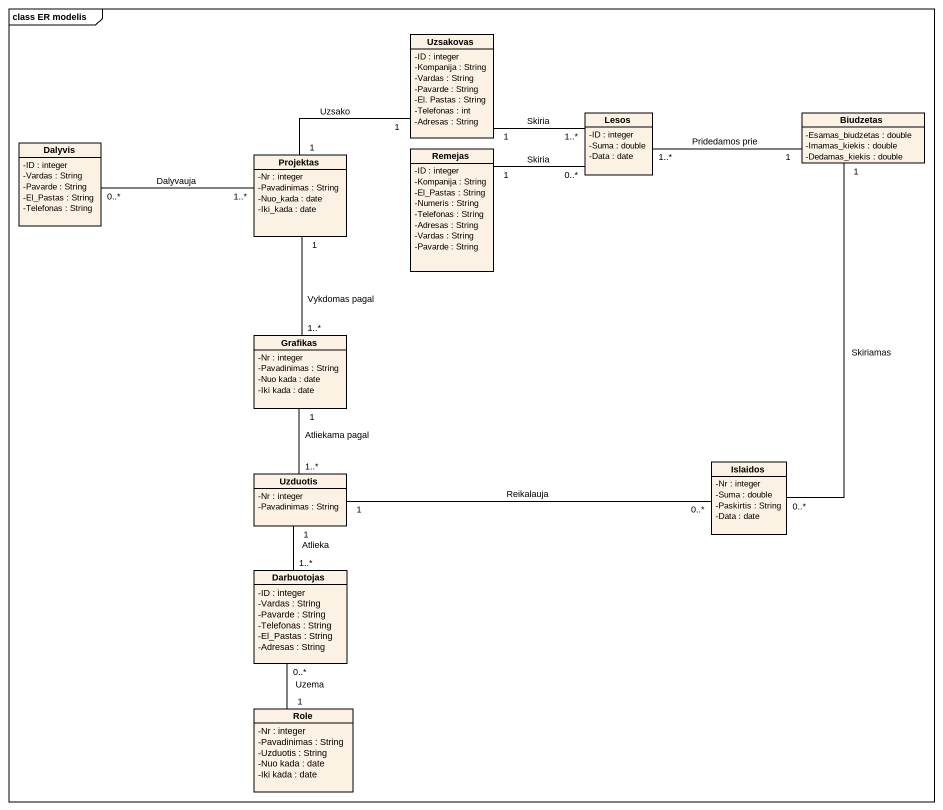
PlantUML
@startuml
mainframe class ER modelis
hide circle
hide empty members
skinparam classAttributeIconSize 0
class Uzsakovas {
  -ID : integer
  -Kompanija : String
  -Vardas : String
  -Pavarde : String
  -El. Pastas : String
  -Telefonas : int
  -Adresas : String
}
class Lesos {
  -ID : integer
  -Suma : double
  -Data : date
}
class Biudzetas {
  -Esamas_biudzetas : double
  -Imamas_kiekis : double
  -Dedamas_kiekis : double
}
class Dalyvis {
  -ID : integer
  -Vardas : String
  -Pavarde : String
  -El_Pastas : String
  -Telefonas : String
}
class Remejas {
  -ID : integer
  -Kompanija : String
  -El_Pastas : String
  -Numeris : String
  -Telefonas : String
  -Adresas : String
  -Vardas : String
  -Pavarde : String
}
class Projektas {
  -Nr : integer
  -Pavadinimas : String
  -Nuo_kada : date
  -Iki_kada : date
}
class Grafikas {
  -Nr : integer
  -Pavadinimas : String
  -Nuo kada : date
  -Iki kada : date
}
class Islaidos {
  -Nr : integer
  -Suma : double
  -Paskirtis : String
  -Data : date
}
class Uzduotis {
  -Nr : integer
  -Pavadinimas : String
}
class Darbuotojas {
  -ID : integer
  -Vardas : String
  -Pavarde : String
  -Telefonas : String
  -El_Pastas : String
  -Adresas : String
}
class Role {
  -Nr : integer
  -Pavadinimas : String
  -Uzduotis : String
  -Nuo kada : date
  -Iki kada : date
}
Uzsakovas "1" -right- "1..*" Lesos : Skiria
Uzsakovas "1" -- "1" Projektas : Uzsako
Lesos "1..*" -right- "1" Biudzetas : Pridedamos prie
Lesos "0..*" -left- "1" Remejas : Skiria
Biudzetas "1" -- "0..*" Islaidos : Skiriamas
Projektas "1..*" -left- "0..*" Dalyvis : Dalyvauja
Projektas "1" -- "1..*" Grafikas : Vykdomas pagal
Uzduotis "1..*" -up- "1" Grafikas : Atliekama pagal
Uzduotis "1" -right- "0..*" Islaidos : Reikalauja
Uzduotis "1" -- "1..*" Darbuotojas : Atlieka
Role "1" -up- "0..*" Darbuotojas : Uzema
@enduml
